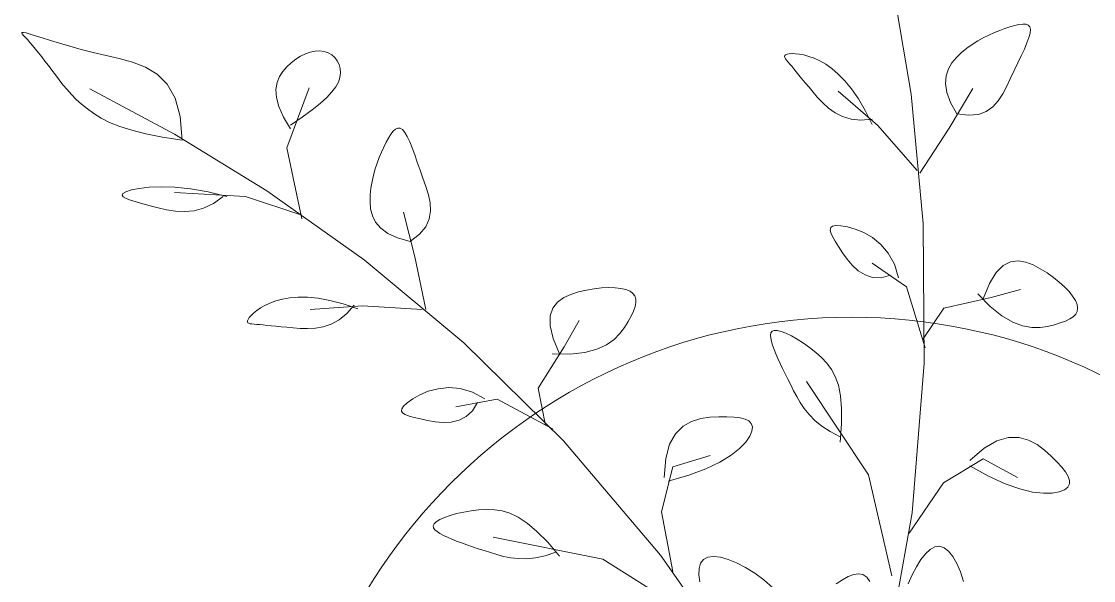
# Model space of a CAD drawing. Header units: centimetres. Extents: x -26724 to 60145, y -23645 to 6771.
# Drawn here: x -14928.1 to -14870.8, y 2006.3 to 2036.2 of the extents above; entities that cross this region are included whole.
import ezdxf

# ---------------------------------------------------------------- set-up
doc = ezdxf.new("R2010")
doc.units = ezdxf.units.CM
doc.linetypes.add('AUSGEZOGEN', pattern=[0])
doc.linetypes.add('PUNKT2_S9', pattern=[0.35, 0.15, -0.1, 0, -0.1])
doc.layers.add('3.IZGLED 2', color=7, linetype='Continuous', lineweight=9, true_color=0x4a4a4a)
doc.layers.add('Moebel', color=252, linetype='PUNKT2_S9', lineweight=13)

# ---------------------------------------------------------------- blocks, each defined once
blk = doc.blocks.new('ggggt')
at = {"layer": 'Moebel', "color": 91, "linetype": 'AUSGEZOGEN', "lineweight": 18, "transparency": 33554687}
for p, q in [((1570.942, 2032.319, 13.5), (1569.881, 2038.609, 13.5)), ((1575.679, 2035.727, 13.5), (1575.959, 2035.83, 13.5)), ((1575.959, 2035.83, 13.5), (1576.226, 2035.921, 13.5)), ((1576.226, 2035.921, 13.5), (1576.478, 2035.995, 13.5)), ((1576.478, 2035.995, 13.5), (1576.707, 2036.048, 13.5)), ((1576.707, 2036.048, 13.5), (1576.908, 2036.072, 13.5)), ((1576.908, 2036.072, 13.5), (1577.076, 2036.064, 13.5)), ((1577.076, 2036.064, 13.5), (1577.206, 2036.017, 13.5)), ((1577.206, 2036.017, 13.5), (1577.291, 2035.925, 13.5)), ((1577.291, 2035.925, 13.5), (1577.326, 2035.784, 13.5)), ((1577.326, 2035.784, 13.5), (1577.309, 2035.589, 13.5)), ((1523.383, 2035.599, 13.5), (1523.402, 2035.626, 13.5)), ((1523.411, 2035.545, 13.5), (1523.383, 2035.599, 13.5)), ((1523.402, 2035.626, 13.5), (1523.476, 2035.625, 13.5)), ((1523.478, 2035.466, 13.5), (1523.411, 2035.545, 13.5)), ((1523.476, 2035.625, 13.5), (1523.614, 2035.596, 13.5)), ((1523.574, 2035.362, 13.5), (1523.478, 2035.466, 13.5)), ((1523.691, 2035.236, 13.5), (1523.574, 2035.362, 13.5)), ((1523.614, 2035.596, 13.5), (1523.824, 2035.536, 13.5)), ((1523.822, 2035.087, 13.5), (1523.691, 2035.236, 13.5)), ((1523.824, 2035.536, 13.5), (1524.114, 2035.446, 13.5)), ((1524.114, 2035.446, 13.5), (1524.478, 2035.33, 13.5)), ((1524.478, 2035.33, 13.5), (1524.911, 2035.194, 13.5)), ((1524.911, 2035.194, 13.5), (1525.407, 2035.042, 13.5)), ((1574.504, 2035.167, 13.5), (1574.801, 2035.332, 13.5)), ((1574.801, 2035.332, 13.5), (1575.098, 2035.48, 13.5)), ((1575.098, 2035.48, 13.5), (1575.392, 2035.61, 13.5)), ((1575.392, 2035.61, 13.5), (1575.679, 2035.727, 13.5)), ((1577.243, 2035.345, 13.5), (1577.136, 2035.058, 13.5)), ((1577.309, 2035.589, 13.5), (1577.243, 2035.345, 13.5)), ((1523.964, 2034.919, 13.5), (1523.822, 2035.087, 13.5)), ((1524.117, 2034.733, 13.5), (1523.964, 2034.919, 13.5)), ((1524.278, 2034.531, 13.5), (1524.117, 2034.733, 13.5)), ((1525.407, 2035.042, 13.5), (1525.959, 2034.879, 13.5)), ((1525.959, 2034.879, 13.5), (1526.561, 2034.712, 13.5)), ((1526.561, 2034.712, 13.5), (1527.206, 2034.546, 13.5)), ((1538.812, 2034.564, 13.5), (1539.069, 2034.617, 13.5)), ((1539.069, 2034.617, 13.5), (1539.317, 2034.63, 13.5)), ((1539.317, 2034.63, 13.5), (1539.55, 2034.601, 13.5)), ((1573.635, 2034.543, 13.5), (1573.918, 2034.774, 13.5)), ((1573.918, 2034.774, 13.5), (1574.209, 2034.981, 13.5)), ((1574.209, 2034.981, 13.5), (1574.504, 2035.167, 13.5)), ((1576.997, 2034.733, 13.5), (1576.831, 2034.376, 13.5)), ((1577.136, 2035.058, 13.5), (1576.997, 2034.733, 13.5)), ((1524.448, 2034.314, 13.5), (1524.278, 2034.531, 13.5)), ((1524.624, 2034.086, 13.5), (1524.448, 2034.314, 13.5)), ((1524.805, 2033.847, 13.5), (1524.624, 2034.086, 13.5)), ((1527.206, 2034.546, 13.5), (1527.889, 2034.385, 13.5)), ((1527.889, 2034.385, 13.5), (1528.6, 2034.227, 13.5)), ((1528.6, 2034.227, 13.5), (1529.311, 2034.037, 13.5)), ((1537.785, 2034.002, 13.5), (1538.032, 2034.191, 13.5)), ((1538.032, 2034.191, 13.5), (1538.289, 2034.349, 13.5)), ((1538.289, 2034.349, 13.5), (1538.551, 2034.474, 13.5)), ((1538.551, 2034.474, 13.5), (1538.812, 2034.564, 13.5)), ((1539.55, 2034.601, 13.5), (1539.765, 2034.53, 13.5)), ((1539.765, 2034.53, 13.5), (1539.957, 2034.42, 13.5)), ((1539.957, 2034.42, 13.5), (1540.122, 2034.276, 13.5)), ((1540.122, 2034.276, 13.5), (1540.256, 2034.103, 13.5)), ((1540.256, 2034.103, 13.5), (1540.355, 2033.905, 13.5)), ((1564.172, 2034.338, 13.5), (1564.186, 2034.384, 13.5)), ((1564.185, 2034.281, 13.5), (1564.172, 2034.338, 13.5)), ((1564.224, 2034.214, 13.5), (1564.185, 2034.281, 13.5)), ((1564.186, 2034.384, 13.5), (1564.23, 2034.422, 13.5)), ((1564.283, 2034.134, 13.5), (1564.224, 2034.214, 13.5)), ((1564.23, 2034.422, 13.5), (1564.309, 2034.452, 13.5)), ((1564.359, 2034.041, 13.5), (1564.283, 2034.134, 13.5)), ((1564.309, 2034.452, 13.5), (1564.425, 2034.475, 13.5)), ((1564.45, 2033.934, 13.5), (1564.359, 2034.041, 13.5)), ((1564.425, 2034.475, 13.5), (1564.575, 2034.487, 13.5)), ((1564.575, 2034.487, 13.5), (1564.758, 2034.484, 13.5)), ((1564.758, 2034.484, 13.5), (1564.97, 2034.462, 13.5)), ((1564.97, 2034.462, 13.5), (1565.208, 2034.416, 13.5)), ((1565.208, 2034.416, 13.5), (1565.47, 2034.344, 13.5)), ((1565.47, 2034.344, 13.5), (1565.753, 2034.24, 13.5)), ((1565.753, 2034.24, 13.5), (1566.054, 2034.1, 13.5)), ((1566.054, 2034.1, 13.5), (1566.371, 2033.92, 13.5)), ((1573.123, 2033.997, 13.5), (1573.365, 2034.286, 13.5)), ((1573.365, 2034.286, 13.5), (1573.635, 2034.543, 13.5)), ((1576.831, 2034.376, 13.5), (1576.647, 2033.994, 13.5)), ((1524.991, 2033.6, 13.5), (1524.805, 2033.847, 13.5)), ((1525.18, 2033.347, 13.5), (1524.991, 2033.6, 13.5)), ((1529.311, 2034.037, 13.5), (1529.995, 2033.774, 13.5)), ((1529.995, 2033.774, 13.5), (1530.621, 2033.394, 13.5)), ((1537.161, 2033.258, 13.5), (1537.338, 2033.538, 13.5)), ((1537.338, 2033.538, 13.5), (1537.551, 2033.784, 13.5)), ((1537.551, 2033.784, 13.5), (1537.785, 2034.002, 13.5)), ((1540.355, 2033.905, 13.5), (1540.415, 2033.689, 13.5)), ((1540.415, 2033.689, 13.5), (1540.431, 2033.457, 13.5)), ((1564.553, 2033.811, 13.5), (1564.45, 2033.934, 13.5)), ((1564.669, 2033.672, 13.5), (1564.553, 2033.811, 13.5)), ((1564.798, 2033.515, 13.5), (1564.669, 2033.672, 13.5)), ((1564.942, 2033.339, 13.5), (1564.798, 2033.515, 13.5)), ((1566.371, 2033.92, 13.5), (1566.701, 2033.69, 13.5)), ((1566.701, 2033.69, 13.5), (1567.043, 2033.4, 13.5)), ((1572.807, 2033.303, 13.5), (1572.931, 2033.672, 13.5)), ((1572.931, 2033.672, 13.5), (1573.123, 2033.997, 13.5)), ((1576.451, 2033.593, 13.5), (1576.251, 2033.177, 13.5)), ((1576.647, 2033.994, 13.5), (1576.451, 2033.593, 13.5)), ((1525.376, 2033.089, 13.5), (1525.18, 2033.347, 13.5)), ((1525.583, 2032.828, 13.5), (1525.376, 2033.089, 13.5)), ((1530.621, 2033.394, 13.5), (1531.16, 2032.855, 13.5)), ((1536.977, 2032.568, 13.5), (1537.035, 2032.937, 13.5)), ((1537.035, 2032.937, 13.5), (1537.161, 2033.258, 13.5)), ((1540.317, 2032.969, 13.5), (1540.176, 2032.712, 13.5)), ((1540.4, 2033.216, 13.5), (1540.317, 2032.969, 13.5)), ((1540.431, 2033.457, 13.5), (1540.4, 2033.216, 13.5)), ((1565.103, 2033.143, 13.5), (1564.942, 2033.339, 13.5)), ((1565.282, 2032.926, 13.5), (1565.103, 2033.143, 13.5)), ((1565.48, 2032.688, 13.5), (1565.282, 2032.926, 13.5)), ((1567.043, 2033.4, 13.5), (1567.394, 2033.04, 13.5)), ((1567.394, 2033.04, 13.5), (1567.753, 2032.601, 13.5)), ((1572.771, 2032.885, 13.5), (1572.807, 2033.303, 13.5)), ((1576.251, 2033.177, 13.5), (1576.051, 2032.757, 13.5)), ((1525.803, 2032.566, 13.5), (1525.583, 2032.828, 13.5)), ((1526.04, 2032.303, 13.5), (1525.803, 2032.566, 13.5)), ((1531.557, 2030.19, 13.5), (1527.029, 2032.615, 13.5)), ((1531.16, 2032.855, 13.5), (1531.581, 2032.115, 13.5)), ((1537.003, 2032.143, 13.5), (1536.977, 2032.568, 13.5)), ((1537.551, 2029.462, 13.5), (1538.751, 2032.666, 13.5)), ((1539.97, 2032.439, 13.5), (1539.694, 2032.146, 13.5)), ((1540.176, 2032.712, 13.5), (1539.97, 2032.439, 13.5)), ((1565.699, 2032.426, 13.5), (1565.48, 2032.688, 13.5)), ((1565.941, 2032.143, 13.5), (1565.699, 2032.426, 13.5)), ((1569.151, 2030.647, 13.5), (1567.031, 2032.485, 13.5)), ((1567.753, 2032.601, 13.5), (1568.118, 2032.073, 13.5)), ((1571.575, 2025.413, 13.5), (1570.942, 2032.319, 13.5)), ((1572.842, 2032.412, 13.5), (1572.771, 2032.885, 13.5)), ((1573.04, 2031.878, 13.5), (1572.842, 2032.412, 13.5)), ((1572.971, 2030.509, 13.5), (1574.246, 2032.632, 13.5)), ((1575.838, 2032.348, 13.5), (1575.595, 2031.972, 13.5)), ((1576.051, 2032.757, 13.5), (1575.838, 2032.348, 13.5)), ((1526.298, 2032.042, 13.5), (1526.04, 2032.303, 13.5)), ((1526.58, 2031.784, 13.5), (1526.298, 2032.042, 13.5)), ((1526.89, 2031.531, 13.5), (1526.58, 2031.784, 13.5)), ((1531.581, 2032.115, 13.5), (1531.856, 2031.132, 13.5)), ((1537.13, 2031.655, 13.5), (1537.003, 2032.143, 13.5)), ((1539.34, 2031.828, 13.5), (1538.903, 2031.478, 13.5)), ((1539.694, 2032.146, 13.5), (1539.34, 2031.828, 13.5)), ((1566.212, 2031.853, 13.5), (1565.941, 2032.143, 13.5)), ((1566.52, 2031.575, 13.5), (1566.212, 2031.853, 13.5)), ((1568.118, 2032.073, 13.5), (1568.487, 2031.445, 13.5)), ((1573.385, 2031.277, 13.5), (1573.04, 2031.878, 13.5)), ((1575.595, 2031.972, 13.5), (1575.308, 2031.648, 13.5)), ((1527.233, 2031.284, 13.5), (1526.89, 2031.531, 13.5)), ((1527.625, 2031.045, 13.5), (1527.233, 2031.284, 13.5)), ((1537.374, 2031.098, 13.5), (1537.13, 2031.655, 13.5)), ((1538.903, 2031.478, 13.5), (1538.375, 2031.091, 13.5)), ((1566.871, 2031.327, 13.5), (1566.52, 2031.575, 13.5)), ((1567.273, 2031.127, 13.5), (1566.871, 2031.327, 13.5)), ((1568.487, 2031.445, 13.5), (1568.857, 2030.707, 13.5)), ((1574.014, 2031.191, 13.5), (1573.385, 2031.277, 13.5)), ((1573.385, 2031.277, 13.5), (1573.385, 2031.277, 13.5)), ((1574.534, 2031.238, 13.5), (1574.014, 2031.191, 13.5)), ((1574.96, 2031.397, 13.5), (1574.534, 2031.238, 13.5)), ((1575.308, 2031.648, 13.5), (1574.96, 2031.397, 13.5)), ((1528.082, 2030.815, 13.5), (1527.625, 2031.045, 13.5)), ((1528.622, 2030.597, 13.5), (1528.082, 2030.815, 13.5)), ((1531.856, 2031.132, 13.5), (1531.954, 2029.862, 13.5)), ((1537.751, 2030.463, 13.5), (1537.374, 2031.098, 13.5)), ((1538.375, 2031.091, 13.5), (1537.751, 2030.663, 13.5)), ((1567.734, 2030.992, 13.5), (1567.273, 2031.127, 13.5)), ((1568.259, 2030.94, 13.5), (1567.734, 2030.992, 13.5)), ((1568.857, 2030.99, 13.5), (1568.259, 2030.94, 13.5)), ((1571.271, 2028.244, 13.5), (1569.151, 2030.647, 13.5)), ((1529.262, 2030.39, 13.5), (1528.622, 2030.597, 13.5)), ((1530.019, 2030.198, 13.5), (1529.262, 2030.39, 13.5)), ((1530.911, 2030.022, 13.5), (1530.019, 2030.198, 13.5)), ((1536.487, 2027.163, 13.5), (1531.557, 2030.19, 13.5)), ((1542.999, 2029.979, 13.5), (1543.124, 2030.178, 13.5)), ((1543.124, 2030.178, 13.5), (1543.249, 2030.338, 13.5)), ((1543.249, 2030.338, 13.5), (1543.373, 2030.451, 13.5)), ((1543.373, 2030.451, 13.5), (1543.498, 2030.509, 13.5)), ((1543.498, 2030.509, 13.5), (1543.623, 2030.504, 13.5)), ((1543.623, 2030.504, 13.5), (1543.748, 2030.43, 13.5)), ((1543.748, 2030.43, 13.5), (1543.873, 2030.279, 13.5)), ((1543.873, 2030.279, 13.5), (1543.999, 2030.06, 13.5)), ((1543.999, 2030.06, 13.5), (1544.127, 2029.782, 13.5)), ((1571.413, 2028.103, 13.5), (1572.971, 2030.509, 13.5)), ((1531.954, 2029.862, 13.5), (1530.911, 2030.022, 13.5)), ((1531.954, 2029.862, 13.5), (1531.954, 2029.862, 13.5)), ((1538.351, 2025.657, 13.5), (1537.551, 2029.462, 13.5)), ((1542.624, 2029.225, 13.5), (1542.749, 2029.495, 13.5)), ((1542.749, 2029.495, 13.5), (1542.874, 2029.749, 13.5)), ((1542.874, 2029.749, 13.5), (1542.999, 2029.979, 13.5)), ((1544.127, 2029.782, 13.5), (1544.258, 2029.453, 13.5)), ((1544.258, 2029.453, 13.5), (1544.393, 2029.084, 13.5)), ((1542.388, 2028.639, 13.5), (1542.503, 2028.939, 13.5)), ((1542.503, 2028.939, 13.5), (1542.624, 2029.225, 13.5)), ((1544.393, 2029.084, 13.5), (1544.533, 2028.684, 13.5)), ((1542.189, 2027.998, 13.5), (1542.282, 2028.325, 13.5)), ((1542.282, 2028.325, 13.5), (1542.388, 2028.639, 13.5)), ((1544.533, 2028.684, 13.5), (1544.679, 2028.261, 13.5)), ((1542.112, 2027.658, 13.5), (1542.189, 2027.998, 13.5)), ((1544.679, 2028.261, 13.5), (1544.831, 2027.826, 13.5)), ((1544.831, 2027.826, 13.5), (1544.987, 2027.387, 13.5)), ((1528.955, 2027.109, 13.5), (1529.245, 2027.203, 13.5)), ((1529.245, 2027.203, 13.5), (1529.658, 2027.288, 13.5)), ((1529.658, 2027.288, 13.5), (1530.189, 2027.351, 13.5)), ((1530.189, 2027.351, 13.5), (1530.829, 2027.378, 13.5)), ((1530.829, 2027.378, 13.5), (1531.573, 2027.356, 13.5)), ((1531.573, 2027.356, 13.5), (1532.413, 2027.271, 13.5)), ((1532.413, 2027.271, 13.5), (1533.342, 2027.11, 13.5)), ((1541.684, 2023.465, 13.5), (1536.487, 2027.163, 13.5)), ((1542.016, 2026.942, 13.5), (1542.053, 2027.306, 13.5)), ((1542.053, 2027.306, 13.5), (1542.112, 2027.658, 13.5)), ((1544.987, 2027.387, 13.5), (1545.125, 2026.948, 13.5)), ((1528.751, 2026.928, 13.5), (1528.794, 2027.017, 13.5)), ((1528.813, 2026.84, 13.5), (1528.751, 2026.928, 13.5)), ((1528.794, 2027.017, 13.5), (1528.955, 2027.109, 13.5)), ((1528.968, 2026.752, 13.5), (1528.813, 2026.84, 13.5)), ((1529.202, 2026.662, 13.5), (1528.968, 2026.752, 13.5)), ((1529.504, 2026.567, 13.5), (1529.202, 2026.662, 13.5)), ((1535.352, 2026.859, 13.5), (1531.554, 2027.059, 13.5)), ((1533.342, 2027.11, 13.5), (1534.353, 2026.859, 13.5)), ((1534.153, 2026.859, 13.5), (1533.629, 2026.48, 13.5)), ((1538.351, 2025.857, 13.5), (1535.352, 2026.859, 13.5)), ((1542.006, 2026.569, 13.5), (1542.016, 2026.942, 13.5)), ((1545.125, 2026.948, 13.5), (1545.22, 2026.511, 13.5)), ((1529.859, 2026.466, 13.5), (1529.504, 2026.567, 13.5)), ((1530.255, 2026.358, 13.5), (1529.859, 2026.466, 13.5)), ((1530.68, 2026.244, 13.5), (1530.255, 2026.358, 13.5)), ((1531.131, 2026.14, 13.5), (1530.68, 2026.244, 13.5)), ((1531.602, 2026.068, 13.5), (1531.131, 2026.14, 13.5)), ((1532.091, 2026.045, 13.5), (1531.602, 2026.068, 13.5)), ((1532.594, 2026.093, 13.5), (1532.091, 2026.045, 13.5)), ((1533.108, 2026.231, 13.5), (1532.594, 2026.093, 13.5)), ((1533.629, 2026.48, 13.5), (1533.108, 2026.231, 13.5)), ((1542.04, 2026.194, 13.5), (1542.006, 2026.569, 13.5)), ((1542.134, 2025.828, 13.5), (1542.04, 2026.194, 13.5)), ((1544.398, 2023.62, 13.5), (1543.799, 2026.023, 13.5)), ((1545.245, 2026.078, 13.5), (1545.177, 2025.654, 13.5)), ((1545.22, 2026.511, 13.5), (1545.245, 2026.078, 13.5)), ((1542.307, 2025.48, 13.5), (1542.134, 2025.828, 13.5)), ((1542.577, 2025.159, 13.5), (1542.307, 2025.48, 13.5)), ((1545.177, 2025.654, 13.5), (1544.988, 2025.24, 13.5)), ((1542.962, 2024.875, 13.5), (1542.577, 2025.159, 13.5)), ((1543.48, 2024.637, 13.5), (1542.962, 2024.875, 13.5)), ((1544.988, 2025.24, 13.5), (1544.654, 2024.84, 13.5)), ((1566.615, 2025.073, 13.5), (1566.641, 2025.19, 13.5)), ((1566.652, 2024.912, 13.5), (1566.615, 2025.073, 13.5)), ((1566.641, 2025.19, 13.5), (1566.739, 2025.265, 13.5)), ((1566.743, 2024.708, 13.5), (1566.652, 2024.912, 13.5)), ((1566.739, 2025.265, 13.5), (1566.915, 2025.296, 13.5)), ((1566.915, 2025.296, 13.5), (1567.178, 2025.282, 13.5)), ((1567.178, 2025.282, 13.5), (1567.53, 2025.223, 13.5)), ((1567.53, 2025.223, 13.5), (1567.949, 2025.107, 13.5)), ((1567.949, 2025.107, 13.5), (1568.406, 2024.921, 13.5)), ((1568.406, 2024.921, 13.5), (1568.872, 2024.653, 13.5)), ((1571.64, 2017.939, 13.5), (1571.575, 2025.413, 13.5)), ((1544.148, 2024.456, 13.5), (1543.48, 2024.637, 13.5)), ((1544.654, 2024.84, 13.5), (1544.148, 2024.456, 13.5)), ((1544.148, 2024.456, 13.5), (1544.148, 2024.456, 13.5)), ((1566.882, 2024.462, 13.5), (1566.743, 2024.708, 13.5)), ((1567.059, 2024.174, 13.5), (1566.882, 2024.462, 13.5)), ((1568.872, 2024.653, 13.5), (1569.32, 2024.29, 13.5)), ((1567.27, 2023.848, 13.5), (1567.059, 2024.174, 13.5)), ((1567.513, 2023.507, 13.5), (1567.27, 2023.848, 13.5)), ((1569.32, 2024.29, 13.5), (1569.72, 2023.819, 13.5)), ((1569.72, 2023.819, 13.5), (1570.045, 2023.228, 13.5)), ((1547.015, 2019.03, 13.5), (1541.684, 2023.465, 13.5)), ((1544.998, 2020.817, 13.5), (1544.398, 2023.62, 13.5)), ((1567.794, 2023.178, 13.5), (1567.513, 2023.507, 13.5)), ((1568.113, 2022.887, 13.5), (1567.794, 2023.178, 13.5)), ((1570.7, 2022.019, 13.5), (1568.862, 2023.29, 13.5)), ((1570.045, 2023.228, 13.5), (1570.265, 2022.503, 13.5)), ((1575.867, 2023.158, 13.5), (1575.486, 2022.783, 13.5)), ((1576.262, 2023.355, 13.5), (1575.867, 2023.158, 13.5)), ((1576.663, 2023.406, 13.5), (1576.262, 2023.355, 13.5)), ((1577.066, 2023.341, 13.5), (1576.663, 2023.406, 13.5)), ((1577.462, 2023.193, 13.5), (1577.066, 2023.341, 13.5)), ((1577.846, 2022.993, 13.5), (1577.462, 2023.193, 13.5)), ((1568.475, 2022.661, 13.5), (1568.113, 2022.887, 13.5)), ((1568.882, 2022.528, 13.5), (1568.475, 2022.661, 13.5)), ((1569.84, 2022.644, 13.5), (1569.336, 2022.513, 13.5)), ((1575.486, 2022.783, 13.5), (1575.125, 2022.199, 13.5)), ((1578.211, 2022.767, 13.5), (1577.846, 2022.993, 13.5)), ((1578.553, 2022.526, 13.5), (1578.211, 2022.767, 13.5)), ((1569.336, 2022.513, 13.5), (1568.882, 2022.528, 13.5)), ((1571.688, 2018.766, 13.5), (1570.7, 2022.019, 13.5)), ((1575.125, 2022.199, 13.5), (1574.791, 2021.375, 13.5)), ((1578.865, 2022.275, 13.5), (1578.553, 2022.526, 13.5)), ((1579.143, 2022.02, 13.5), (1578.865, 2022.275, 13.5)), ((1579.382, 2021.766, 13.5), (1579.143, 2022.02, 13.5)), ((1537.32, 2021.365, 13.5), (1537.716, 2021.435, 13.5)), ((1537.716, 2021.435, 13.5), (1538.163, 2021.472, 13.5)), ((1538.163, 2021.472, 13.5), (1538.665, 2021.466, 13.5)), ((1538.665, 2021.466, 13.5), (1539.23, 2021.41, 13.5)), ((1552.362, 2021.447, 13.5), (1552.032, 2021.208, 13.5)), ((1552.747, 2021.623, 13.5), (1552.362, 2021.447, 13.5)), ((1553.16, 2021.752, 13.5), (1552.747, 2021.623, 13.5)), ((1553.579, 2021.851, 13.5), (1553.16, 2021.752, 13.5)), ((1553.991, 2021.922, 13.5), (1553.579, 2021.851, 13.5)), ((1554.389, 2021.965, 13.5), (1553.991, 2021.922, 13.5)), ((1554.766, 2021.982, 13.5), (1554.389, 2021.965, 13.5)), ((1555.114, 2021.972, 13.5), (1554.766, 2021.982, 13.5)), ((1555.426, 2021.935, 13.5), (1555.114, 2021.972, 13.5)), ((1555.693, 2021.873, 13.5), (1555.426, 2021.935, 13.5)), ((1555.909, 2021.786, 13.5), (1555.693, 2021.873, 13.5)), ((1556.067, 2021.673, 13.5), (1555.909, 2021.786, 13.5)), ((1556.17, 2021.535, 13.5), (1556.067, 2021.673, 13.5)), ((1556.22, 2021.372, 13.5), (1556.17, 2021.535, 13.5)), ((1572.68, 2020.889, 13.5), (1575.227, 2021.457, 13.5)), ((1574.508, 2021.658, 13.5), (1575.174, 2020.967, 13.5)), ((1575.227, 2021.457, 13.5), (1576.784, 2021.883, 13.5)), ((1579.577, 2021.52, 13.5), (1579.382, 2021.766, 13.5)), ((1579.722, 2021.287, 13.5), (1579.577, 2021.52, 13.5)), ((1535.946, 2020.757, 13.5), (1536.146, 2020.894, 13.5)), ((1536.146, 2020.894, 13.5), (1536.383, 2021.028, 13.5)), ((1536.383, 2021.028, 13.5), (1536.656, 2021.154, 13.5)), ((1536.656, 2021.154, 13.5), (1536.968, 2021.268, 13.5)), ((1536.968, 2021.268, 13.5), (1537.32, 2021.365, 13.5)), ((1541.6, 2021.017, 13.5), (1538.801, 2020.817, 13.5)), ((1539.23, 2021.41, 13.5), (1539.861, 2021.294, 13.5)), ((1539.861, 2021.294, 13.5), (1540.566, 2021.111, 13.5)), ((1540.566, 2021.111, 13.5), (1541.349, 2020.851, 13.5)), ((1541.15, 2021.051, 13.5), (1540.762, 2020.593, 13.5)), ((1544.798, 2020.817, 13.5), (1541.6, 2021.017, 13.5)), ((1551.784, 2020.889, 13.5), (1551.644, 2020.47, 13.5)), ((1552.032, 2021.208, 13.5), (1551.784, 2020.889, 13.5)), ((1556.092, 2020.727, 13.5), (1556.178, 2020.968, 13.5)), ((1556.178, 2020.968, 13.5), (1556.221, 2021.183, 13.5)), ((1556.221, 2021.183, 13.5), (1556.22, 2021.372, 13.5)), ((1571.547, 2019.19, 13.5), (1572.68, 2020.889, 13.5)), ((1575.174, 2020.967, 13.5), (1575.795, 2020.469, 13.5)), ((1579.813, 2021.073, 13.5), (1579.722, 2021.287, 13.5)), ((1579.845, 2020.881, 13.5), (1579.813, 2021.073, 13.5)), ((1579.82, 2020.711, 13.5), (1579.845, 2020.881, 13.5)), ((1535.451, 2020.207, 13.5), (1535.486, 2020.284, 13.5)), ((1535.486, 2020.284, 13.5), (1535.551, 2020.382, 13.5)), ((1535.551, 2020.382, 13.5), (1535.649, 2020.496, 13.5)), ((1535.649, 2020.496, 13.5), (1535.78, 2020.623, 13.5)), ((1535.78, 2020.623, 13.5), (1535.946, 2020.757, 13.5)), ((1540.762, 2020.593, 13.5), (1540.354, 2020.258, 13.5)), ((1551.644, 2020.47, 13.5), (1551.64, 2019.936, 13.5)), ((1555.809, 2020.167, 13.5), (1555.968, 2020.46, 13.5)), ((1555.968, 2020.46, 13.5), (1556.092, 2020.727, 13.5)), ((1575.795, 2020.469, 13.5), (1576.37, 2020.135, 13.5)), ((1579.194, 2020.195, 13.5), (1579.425, 2020.305, 13.5)), ((1579.425, 2020.305, 13.5), (1579.608, 2020.426, 13.5)), ((1579.608, 2020.426, 13.5), (1579.74, 2020.56, 13.5)), ((1579.74, 2020.56, 13.5), (1579.82, 2020.711, 13.5)), ((1535.446, 2020.148, 13.5), (1535.451, 2020.207, 13.5)), ((1535.469, 2020.105, 13.5), (1535.446, 2020.148, 13.5)), ((1535.519, 2020.075, 13.5), (1535.469, 2020.105, 13.5)), ((1535.594, 2020.054, 13.5), (1535.519, 2020.075, 13.5)), ((1535.692, 2020.04, 13.5), (1535.594, 2020.054, 13.5)), ((1535.812, 2020.028, 13.5), (1535.692, 2020.04, 13.5)), ((1535.952, 2020.017, 13.5), (1535.812, 2020.028, 13.5)), ((1536.112, 2020.003, 13.5), (1535.952, 2020.017, 13.5)), ((1536.292, 2019.986, 13.5), (1536.112, 2020.003, 13.5)), ((1536.494, 2019.966, 13.5), (1536.292, 2019.986, 13.5)), ((1536.72, 2019.944, 13.5), (1536.494, 2019.966, 13.5)), ((1536.972, 2019.919, 13.5), (1536.72, 2019.944, 13.5)), ((1537.252, 2019.892, 13.5), (1536.972, 2019.919, 13.5)), ((1537.561, 2019.864, 13.5), (1537.252, 2019.892, 13.5)), ((1537.901, 2019.833, 13.5), (1537.561, 2019.864, 13.5)), ((1538.272, 2019.804, 13.5), (1537.901, 2019.833, 13.5)), ((1538.669, 2019.791, 13.5), (1538.272, 2019.804, 13.5)), ((1539.083, 2019.812, 13.5), (1538.669, 2019.791, 13.5)), ((1539.507, 2019.885, 13.5), (1539.083, 2019.812, 13.5)), ((1539.933, 2020.028, 13.5), (1539.507, 2019.885, 13.5)), ((1540.354, 2020.258, 13.5), (1539.933, 2020.028, 13.5)), ((1551.64, 2019.936, 13.5), (1551.798, 2019.268, 13.5)), ((1552.395, 2018.814, 13.5), (1553.194, 2020.216, 13.5)), ((1555.371, 2019.525, 13.5), (1555.615, 2019.85, 13.5)), ((1555.615, 2019.85, 13.5), (1555.809, 2020.167, 13.5)), ((1576.37, 2020.135, 13.5), (1576.901, 2019.94, 13.5)), ((1576.901, 2019.94, 13.5), (1577.389, 2019.855, 13.5)), ((1577.389, 2019.855, 13.5), (1577.834, 2019.855, 13.5)), ((1577.834, 2019.855, 13.5), (1578.237, 2019.912, 13.5)), ((1578.237, 2019.912, 13.5), (1578.598, 2019.999, 13.5)), ((1578.598, 2019.999, 13.5), (1578.917, 2020.094, 13.5)), ((1578.917, 2020.094, 13.5), (1579.194, 2020.195, 13.5)), ((1551.798, 2019.268, 13.5), (1552.144, 2018.448, 13.5)), ((1554.651, 2018.926, 13.5), (1555.056, 2019.211, 13.5)), ((1555.056, 2019.211, 13.5), (1555.371, 2019.525, 13.5)), ((1563.421, 2019.44, 13.5), (1563.446, 2019.563, 13.5)), ((1563.431, 2019.286, 13.5), (1563.421, 2019.44, 13.5)), ((1563.469, 2019.104, 13.5), (1563.431, 2019.286, 13.5)), ((1563.446, 2019.563, 13.5), (1563.51, 2019.649, 13.5)), ((1563.51, 2019.649, 13.5), (1563.619, 2019.693, 13.5)), ((1563.619, 2019.693, 13.5), (1563.778, 2019.691, 13.5)), ((1563.778, 2019.691, 13.5), (1563.99, 2019.64, 13.5)), ((1563.99, 2019.64, 13.5), (1564.246, 2019.543, 13.5)), ((1564.246, 2019.543, 13.5), (1564.537, 2019.404, 13.5)), ((1564.537, 2019.404, 13.5), (1564.852, 2019.228, 13.5)), ((1564.852, 2019.228, 13.5), (1565.181, 2019.019, 13.5)), ((1552.346, 2013.79, 13.5), (1547.015, 2019.03, 13.5)), ((1550.995, 2016.612, 13.5), (1552.395, 2018.814, 13.5)), ((1553.495, 2018.517, 13.5), (1554.137, 2018.688, 13.5)), ((1554.137, 2018.688, 13.5), (1554.651, 2018.926, 13.5)), ((1563.531, 2018.9, 13.5), (1563.469, 2019.104, 13.5)), ((1563.612, 2018.677, 13.5), (1563.531, 2018.9, 13.5)), ((1563.707, 2018.441, 13.5), (1563.612, 2018.677, 13.5)), ((1565.181, 2019.019, 13.5), (1565.513, 2018.783, 13.5)), ((1565.513, 2018.783, 13.5), (1565.838, 2018.522, 13.5)), ((1551.744, 2018.448, 13.5), (1552.704, 2018.431, 13.5)), ((1552.704, 2018.431, 13.5), (1553.495, 2018.517, 13.5)), ((1563.814, 2018.192, 13.5), (1563.707, 2018.441, 13.5)), ((1563.932, 2017.931, 13.5), (1563.814, 2018.192, 13.5)), ((1565.838, 2018.522, 13.5), (1566.146, 2018.243, 13.5)), ((1566.146, 2018.243, 13.5), (1566.428, 2017.945, 13.5)), ((1564.061, 2017.659, 13.5), (1563.932, 2017.931, 13.5)), ((1564.199, 2017.377, 13.5), (1564.061, 2017.659, 13.5)), ((1566.428, 2017.945, 13.5), (1566.676, 2017.613, 13.5)), ((1566.676, 2017.613, 13.5), (1566.884, 2017.224, 13.5)), ((1570.993, 2009.943, 13.5), (1571.64, 2017.939, 13.5)), ((1564.345, 2017.085, 13.5), (1564.199, 2017.377, 13.5)), ((1564.499, 2016.783, 13.5), (1564.345, 2017.085, 13.5)), ((1568.658, 2011.972, 13.5), (1565.338, 2016.956, 13.5)), ((1566.884, 2017.224, 13.5), (1567.049, 2016.76, 13.5)), ((1544.667, 2016.249, 13.5), (1545.122, 2016.441, 13.5)), ((1545.122, 2016.441, 13.5), (1545.641, 2016.581, 13.5)), ((1545.641, 2016.581, 13.5), (1546.214, 2016.641, 13.5)), ((1546.214, 2016.641, 13.5), (1546.83, 2016.591, 13.5)), ((1546.83, 2016.591, 13.5), (1547.478, 2016.402, 13.5)), ((1547.478, 2016.402, 13.5), (1548.146, 2016.045, 13.5)), ((1551.395, 2014.609, 13.5), (1550.995, 2016.612, 13.5)), ((1564.659, 2016.473, 13.5), (1564.499, 2016.783, 13.5)), ((1564.827, 2016.156, 13.5), (1564.659, 2016.473, 13.5)), ((1567.049, 2016.76, 13.5), (1567.162, 2016.199, 13.5)), ((1543.803, 2015.651, 13.5), (1543.998, 2015.828, 13.5)), ((1543.998, 2015.828, 13.5), (1544.289, 2016.035, 13.5)), ((1544.289, 2016.035, 13.5), (1544.667, 2016.249, 13.5)), ((1548.796, 2016.011, 13.5), (1546.597, 2015.61, 13.5)), ((1547.746, 2015.845, 13.5), (1547.482, 2015.396, 13.5)), ((1551.795, 2014.409, 13.5), (1548.796, 2016.011, 13.5)), ((1565.013, 2015.835, 13.5), (1564.827, 2016.156, 13.5)), ((1565.227, 2015.513, 13.5), (1565.013, 2015.835, 13.5)), ((1567.162, 2016.199, 13.5), (1567.22, 2015.52, 13.5)), ((1543.684, 2015.384, 13.5), (1543.7, 2015.505, 13.5)), ((1543.748, 2015.282, 13.5), (1543.684, 2015.384, 13.5)), ((1543.7, 2015.505, 13.5), (1543.803, 2015.651, 13.5)), ((1543.888, 2015.194, 13.5), (1543.748, 2015.282, 13.5)), ((1544.097, 2015.115, 13.5), (1543.888, 2015.194, 13.5)), ((1547.482, 2015.396, 13.5), (1547.151, 2015.085, 13.5)), ((1565.482, 2015.194, 13.5), (1565.227, 2015.513, 13.5)), ((1565.79, 2014.88, 13.5), (1565.482, 2015.194, 13.5)), ((1567.22, 2015.52, 13.5), (1567.216, 2014.704, 13.5)), ((1544.368, 2015.039, 13.5), (1544.097, 2015.115, 13.5)), ((1544.698, 2014.961, 13.5), (1544.368, 2015.039, 13.5)), ((1545.077, 2014.879, 13.5), (1544.698, 2014.961, 13.5)), ((1545.49, 2014.81, 13.5), (1545.077, 2014.879, 13.5)), ((1545.922, 2014.775, 13.5), (1545.49, 2014.81, 13.5)), ((1546.353, 2014.796, 13.5), (1545.922, 2014.775, 13.5)), ((1546.769, 2014.892, 13.5), (1546.353, 2014.796, 13.5)), ((1547.151, 2015.085, 13.5), (1546.769, 2014.892, 13.5)), ((1558.343, 2014.175, 13.5), (1558.743, 2014.573, 13.5)), ((1558.743, 2014.573, 13.5), (1559.2, 2014.83, 13.5)), ((1559.2, 2014.83, 13.5), (1559.688, 2014.98, 13.5)), ((1559.688, 2014.98, 13.5), (1560.182, 2015.052, 13.5)), ((1560.182, 2015.052, 13.5), (1560.657, 2015.077, 13.5)), ((1560.657, 2015.077, 13.5), (1561.089, 2015.081, 13.5)), ((1561.089, 2015.081, 13.5), (1561.472, 2015.065, 13.5)), ((1561.472, 2015.065, 13.5), (1561.798, 2015.025, 13.5)), ((1561.798, 2015.025, 13.5), (1562.065, 2014.956, 13.5)), ((1562.065, 2014.956, 13.5), (1562.265, 2014.855, 13.5)), ((1562.265, 2014.855, 13.5), (1562.395, 2014.716, 13.5)), ((1562.395, 2014.716, 13.5), (1562.449, 2014.536, 13.5)), ((1566.162, 2014.576, 13.5), (1565.79, 2014.88, 13.5)), ((1566.609, 2014.286, 13.5), (1566.162, 2014.576, 13.5)), ((1567.216, 2014.704, 13.5), (1567.145, 2013.729, 13.5)), ((1558.026, 2013.608, 13.5), (1558.343, 2014.175, 13.5)), ((1562.309, 2014.036, 13.5), (1562.095, 2013.724, 13.5)), ((1562.423, 2014.31, 13.5), (1562.309, 2014.036, 13.5)), ((1562.449, 2014.536, 13.5), (1562.423, 2014.31, 13.5)), ((1567.145, 2014.012, 13.5), (1566.609, 2014.286, 13.5)), ((1557.543, 2007.679, 13.5), (1552.346, 2013.79, 13.5)), ((1557.817, 2012.84, 13.5), (1558.026, 2013.608, 13.5)), ((1562.095, 2013.724, 13.5), (1561.768, 2013.383, 13.5)), ((1574.837, 2013.398, 13.5), (1575.528, 2013.793, 13.5)), ((1575.528, 2013.793, 13.5), (1576.153, 2013.97, 13.5)), ((1576.153, 2013.97, 13.5), (1576.717, 2013.968, 13.5)), ((1576.717, 2013.968, 13.5), (1577.222, 2013.827, 13.5)), ((1577.222, 2013.827, 13.5), (1577.673, 2013.588, 13.5)), ((1577.673, 2013.588, 13.5), (1578.073, 2013.289, 13.5)), ((1557.742, 2011.84, 13.5), (1557.817, 2012.84, 13.5)), ((1558.192, 2012.406, 13.5), (1560.191, 2013.007, 13.5)), ((1561.313, 2013.025, 13.5), (1560.717, 2012.661, 13.5)), ((1561.768, 2013.383, 13.5), (1561.313, 2013.025, 13.5)), ((1572.672, 2011.551, 13.5), (1574.795, 2012.826, 13.5)), ((1574.076, 2012.744, 13.5), (1574.837, 2013.398, 13.5)), ((1574.795, 2012.826, 13.5), (1576.633, 2011.838, 13.5)), ((1578.073, 2013.289, 13.5), (1578.427, 2012.972, 13.5)), ((1578.427, 2012.972, 13.5), (1578.735, 2012.669, 13.5)), ((1557.592, 2010.004, 13.5), (1558.192, 2012.406, 13.5)), ((1559.965, 2012.301, 13.5), (1559.045, 2011.957, 13.5)), ((1560.717, 2012.661, 13.5), (1559.965, 2012.301, 13.5)), ((1575.08, 2011.906, 13.5), (1574.076, 2012.461, 13.5)), ((1578.735, 2012.669, 13.5), (1578.994, 2012.387, 13.5)), ((1578.994, 2012.387, 13.5), (1579.197, 2012.128, 13.5)), ((1559.045, 2011.957, 13.5), (1557.942, 2011.64, 13.5)), ((1569.9, 2006.571, 13.5), (1568.658, 2011.972, 13.5)), ((1575.974, 2011.498, 13.5), (1575.08, 2011.906, 13.5)), ((1579.197, 2012.128, 13.5), (1579.337, 2011.891, 13.5)), ((1579.337, 2011.891, 13.5), (1579.407, 2011.677, 13.5)), ((1570.83, 2008.862, 13.5), (1572.672, 2011.551, 13.5)), ((1576.76, 2011.221, 13.5), (1575.974, 2011.498, 13.5)), ((1577.439, 2011.057, 13.5), (1576.76, 2011.221, 13.5)), ((1579.133, 2011.181, 13.5), (1578.859, 2011.068, 13.5)), ((1579.311, 2011.322, 13.5), (1579.133, 2011.181, 13.5)), ((1579.4, 2011.487, 13.5), (1579.311, 2011.322, 13.5)), ((1579.407, 2011.677, 13.5), (1579.4, 2011.487, 13.5)), ((1578.014, 2010.988, 13.5), (1577.439, 2011.057, 13.5)), ((1578.486, 2010.998, 13.5), (1578.014, 2010.988, 13.5)), ((1578.859, 2011.068, 13.5), (1578.486, 2010.998, 13.5)), ((1546.634, 2009.902, 13.5), (1547.014, 2009.987, 13.5)), ((1547.014, 2009.987, 13.5), (1547.417, 2010.055, 13.5)), ((1547.417, 2010.055, 13.5), (1547.831, 2010.101, 13.5)), ((1547.831, 2010.101, 13.5), (1548.246, 2010.121, 13.5)), ((1548.246, 2010.121, 13.5), (1548.656, 2010.109, 13.5)), ((1548.656, 2010.109, 13.5), (1549.066, 2010.049, 13.5)), ((1549.066, 2010.049, 13.5), (1549.488, 2009.923, 13.5)), ((1558.192, 2006.8, 13.5), (1557.592, 2010.004, 13.5)), ((1545.434, 2009.359, 13.5), (1545.547, 2009.47, 13.5)), ((1545.547, 2009.47, 13.5), (1545.733, 2009.584, 13.5)), ((1545.733, 2009.584, 13.5), (1545.983, 2009.696, 13.5)), ((1545.983, 2009.696, 13.5), (1546.287, 2009.804, 13.5)), ((1546.287, 2009.804, 13.5), (1546.634, 2009.902, 13.5)), ((1549.488, 2009.923, 13.5), (1549.933, 2009.71, 13.5)), ((1549.933, 2009.71, 13.5), (1550.41, 2009.394, 13.5)), ((1550.41, 2009.394, 13.5), (1550.931, 2008.955, 13.5)), ((1569.494, 2001.472, 13.5), (1570.993, 2009.943, 13.5)), ((1545.388, 2009.251, 13.5), (1545.434, 2009.359, 13.5)), ((1545.403, 2009.145, 13.5), (1545.388, 2009.251, 13.5)), ((1545.472, 2009.041, 13.5), (1545.403, 2009.145, 13.5)), ((1545.588, 2008.938, 13.5), (1545.472, 2009.041, 13.5)), ((1545.744, 2008.837, 13.5), (1545.588, 2008.938, 13.5)), ((1545.933, 2008.736, 13.5), (1545.744, 2008.837, 13.5)), ((1550.931, 2008.955, 13.5), (1551.505, 2008.375, 13.5)), ((1546.147, 2008.636, 13.5), (1545.933, 2008.736, 13.5)), ((1546.381, 2008.536, 13.5), (1546.147, 2008.636, 13.5)), ((1546.633, 2008.435, 13.5), (1546.381, 2008.536, 13.5)), ((1546.901, 2008.335, 13.5), (1546.633, 2008.435, 13.5)), ((1547.184, 2008.233, 13.5), (1546.901, 2008.335, 13.5)), ((1554.456, 2007.463, 13.5), (1548.584, 2008.639, 13.5)), ((1551.505, 2008.375, 13.5), (1552.144, 2007.635, 13.5)), ((1547.481, 2008.131, 13.5), (1547.184, 2008.233, 13.5)), ((1547.792, 2008.028, 13.5), (1547.481, 2008.131, 13.5)), ((1548.114, 2007.924, 13.5), (1547.792, 2008.028, 13.5)), ((1548.446, 2007.818, 13.5), (1548.114, 2007.924, 13.5)), ((1548.789, 2007.713, 13.5), (1548.446, 2007.818, 13.5)), ((1549.147, 2007.617, 13.5), (1548.789, 2007.713, 13.5)), ((1551.944, 2007.835, 13.5), (1551.372, 2007.65, 13.5)), ((1562.472, 2000.63, 13.5), (1557.543, 2007.679, 13.5)), ((1571.464, 2007.447, 13.5), (1571.705, 2007.761, 13.5)), ((1571.705, 2007.761, 13.5), (1571.95, 2007.993, 13.5)), ((1571.95, 2007.993, 13.5), (1572.199, 2008.131, 13.5)), ((1572.199, 2008.131, 13.5), (1572.449, 2008.164, 13.5)), ((1572.449, 2008.164, 13.5), (1572.698, 2008.081, 13.5)), ((1572.698, 2008.081, 13.5), (1572.942, 2007.891, 13.5)), ((1572.942, 2007.891, 13.5), (1573.174, 2007.604, 13.5)), ((1549.527, 2007.541, 13.5), (1549.147, 2007.617, 13.5)), ((1549.933, 2007.495, 13.5), (1549.527, 2007.541, 13.5)), ((1550.372, 2007.491, 13.5), (1549.933, 2007.495, 13.5)), ((1550.85, 2007.539, 13.5), (1550.372, 2007.491, 13.5)), ((1551.372, 2007.65, 13.5), (1550.85, 2007.539, 13.5)), ((1559.154, 2004.522, 13.5), (1554.456, 2007.463, 13.5)), ((1559.598, 2006.977, 13.5), (1559.676, 2007.251, 13.5)), ((1559.676, 2007.251, 13.5), (1559.83, 2007.45, 13.5)), ((1559.83, 2007.45, 13.5), (1560.064, 2007.568, 13.5)), ((1560.064, 2007.568, 13.5), (1560.371, 2007.606, 13.5)), ((1560.371, 2007.606, 13.5), (1560.739, 2007.567, 13.5)), ((1560.739, 2007.567, 13.5), (1561.155, 2007.456, 13.5)), ((1561.155, 2007.456, 13.5), (1561.608, 2007.275, 13.5)), ((1561.608, 2007.275, 13.5), (1562.086, 2007.029, 13.5)), ((1571.23, 2007.065, 13.5), (1571.464, 2007.447, 13.5)), ((1573.174, 2007.604, 13.5), (1573.389, 2007.231, 13.5)), ((1573.389, 2007.231, 13.5), (1573.582, 2006.783, 13.5)), ((1559.589, 2006.639, 13.5), (1559.598, 2006.977, 13.5)), ((1559.64, 2006.248, 13.5), (1559.589, 2006.639, 13.5)), ((1562.086, 2007.029, 13.5), (1562.578, 2006.722, 13.5)), ((1562.578, 2006.722, 13.5), (1563.071, 2006.357, 13.5)), ((1567.268, 2006.368, 13.5), (1567.579, 2006.537, 13.5)), ((1567.579, 2006.537, 13.5), (1567.868, 2006.646, 13.5)), ((1567.868, 2006.646, 13.5), (1568.131, 2006.684, 13.5)), ((1568.131, 2006.684, 13.5), (1568.365, 2006.643, 13.5)), ((1568.365, 2006.643, 13.5), (1568.568, 2006.512, 13.5)), ((1570.786, 2006.145, 13.5), (1571.003, 2006.627, 13.5)), ((1571.003, 2006.627, 13.5), (1571.23, 2007.065, 13.5)), ((1573.582, 2006.783, 13.5), (1573.746, 2006.271, 13.5)), ((1563.071, 2006.357, 13.5), (1563.552, 2005.937, 13.5)), ((1566.936, 2006.146, 13.5), (1567.268, 2006.368, 13.5)), ((1568.568, 2006.512, 13.5), (1568.736, 2006.283, 13.5))]:
    blk.add_line(p, q, dxfattribs=at)
blk.add_circle((1567.746, 1990.122, 13.5), 30.281, dxfattribs=at)

msp = doc.modelspace()

# ---------------------------------------------------------------- linework, layer by layer
at = {"layer": '3.IZGLED 2', "transparency": 33554687}
msp.add_circle((-14883.589, 1990.122, 13.5), 75, dxfattribs=at)

# ---------------------------------------------------------------- block references
at = {"layer": '3.IZGLED 2'}
msp.add_blockref('ggggt', (-16451.473, 0), dxfattribs=at)

doc.saveas('drawing.dxf')
